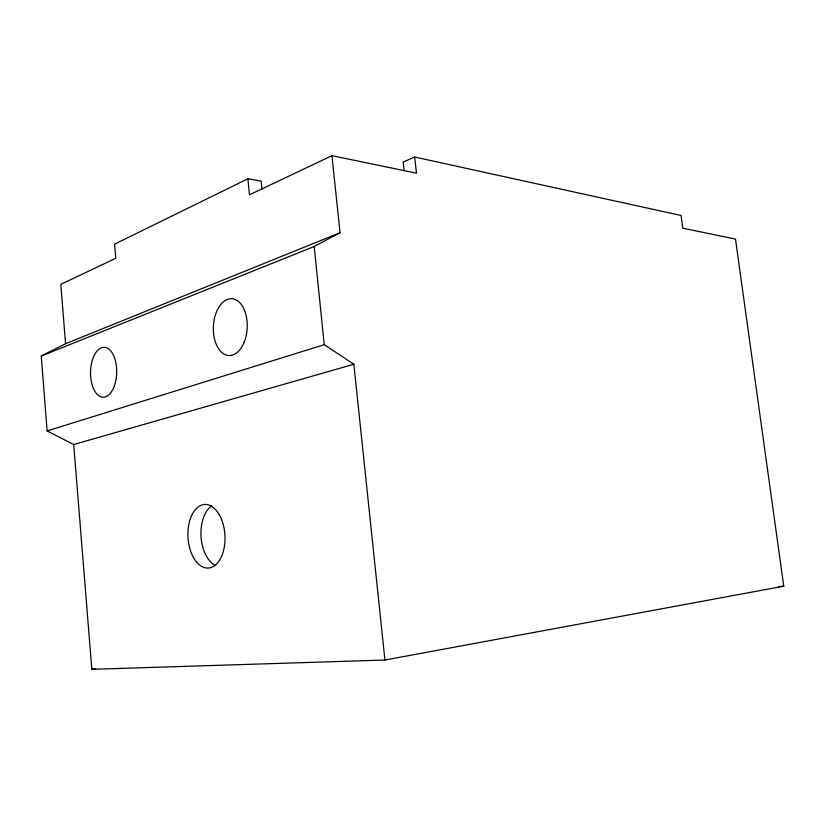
<?xml version="1.0" encoding="UTF-8"?>
<svg xmlns="http://www.w3.org/2000/svg" width="825" height="825" viewBox="0 0 825 825"><rect width="100%" height="100%" fill="white"/><g stroke="black" fill="none" stroke-linecap="round" stroke-linejoin="round"><path stroke-width="1.24" d="M73.703 444.531L91.833 669.322L384.924 660.031L353.853 364.248L73.703 444.531L47.128 430.928L41.25 356.039L314.181 246.5L340.034 232.733L331.939 155.678L416.47 173.157L414.655 157.008L403.157 162.082L404.106 170.703M41.25 356.039L65.577 343.705L340.034 232.733M261.989 189.688L261.143 181.129L247.902 178.778L114.541 244.19L115.747 258.297L60.792 284.377L65.577 343.705M331.939 155.678L249.47 194.824L247.902 178.778M47.128 430.928L324.256 344.664L353.853 364.248M384.924 660.031L783.75 586.193L735.488 239.085L682.78 228.195L681.068 215.48L414.655 157.008M91.833 669.322L95.648 668.724M778.625 586.554L783.75 586.193M314.181 246.5L324.256 344.664M215.377 565.476A31.556 18.573 86.7 0 1 201.022 536.58A31.556 18.573 86.7 0 1 211.674 505.911M114.324 386.028A24.946 13.087 -88.8 0 0 104.796 347.346A24.946 13.087 -88.8 0 0 91.73 383.357A24.946 13.087 -88.8 0 0 114.324 386.028M244.19 342.158A28.463 16.933 -87.1 0 0 231.825 298.691A28.463 16.933 -87.1 0 0 214.912 340.488A28.463 16.933 -87.1 0 0 244.19 342.158M191.648 515.532A31.845 18.501 86.8 0 0 204.218 567.528A31.845 18.501 86.8 0 0 223.554 525.731A31.845 18.501 86.8 0 0 191.648 515.532"/></g></svg>
